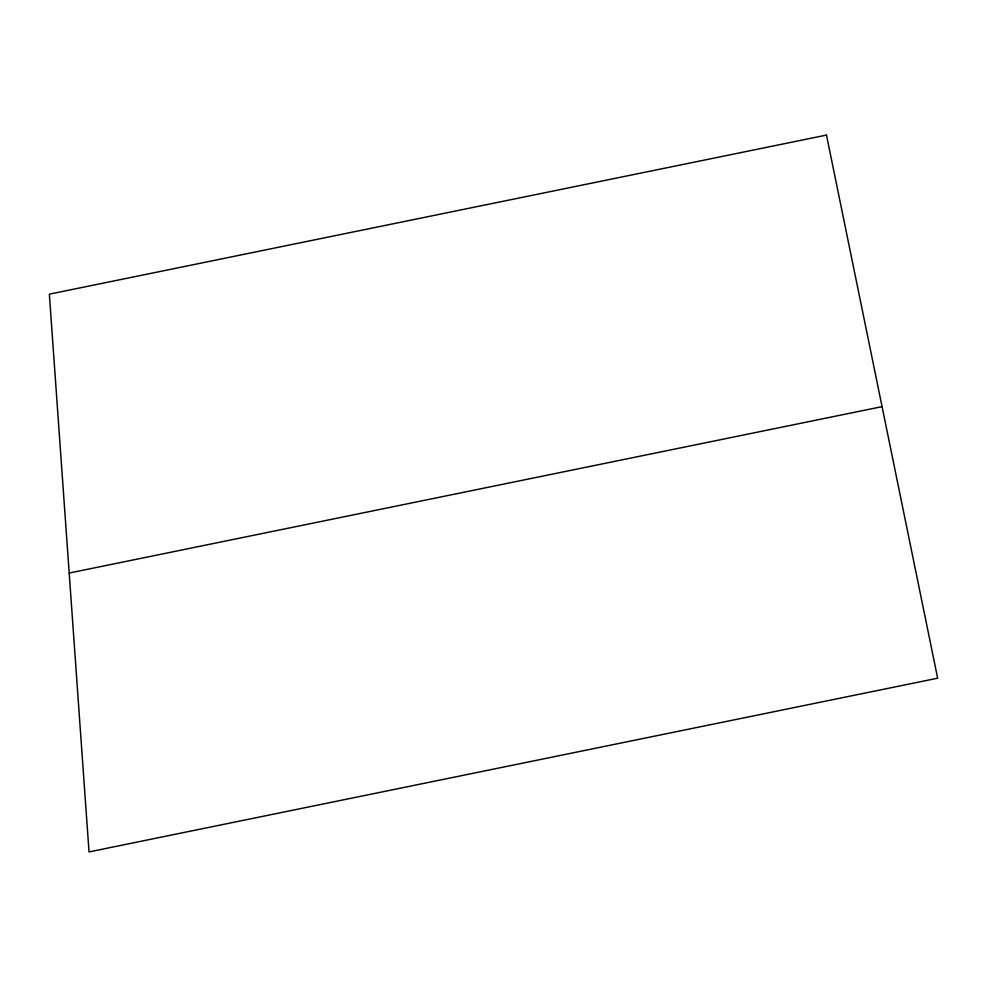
<?xml version="1.0" encoding="UTF-8"?>
<svg xmlns="http://www.w3.org/2000/svg" width="987" height="987" viewBox="0 0 987 987"><rect width="100%" height="100%" fill="white"/><g stroke="black" fill="none" stroke-linecap="round" stroke-linejoin="round"><path stroke-width="1.48" d="M69.189 573.04L882.057 406.644M826.477 135.083L49.35 294.163L89.027 851.917L937.65 678.205L826.477 135.083"/></g></svg>
